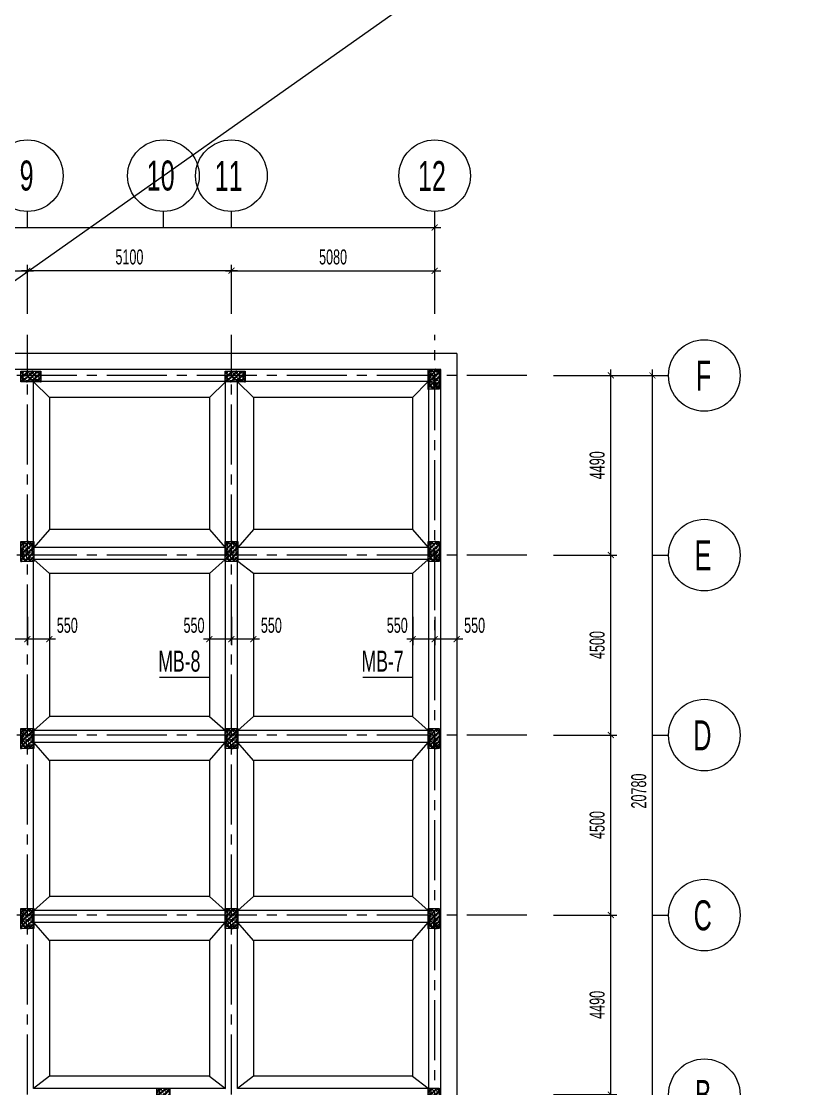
# Model space of a CAD drawing. Header units: millimetres. Extents: x 71 to 1994474, y -338610 to 1053.
# Drawn here: x 1921211 to 1940537, y -232687 to -206005 of the extents above; entities that cross this region are included whole.
import ezdxf

# ---------------------------------------------------------------- set-up
doc = ezdxf.new("R2010")
doc.units = ezdxf.units.MM
doc.header["$LTSCALE"] = 1000
doc.header["$MEASUREMENT"] = 0
doc.header["$PDMODE"] = 3
doc.linetypes.add('CENTER2', pattern=[1.125, 0.75, -0.125, 0.125, -0.125])
doc.linetypes.add('HIDDEN', pattern=[0.375, 0.25, -0.125])
doc.layers.get('0').update_dxf_attribs({"linetype": 'CONTINUOUS'})
doc.layers.get('Defpoints').update_dxf_attribs({"linetype": 'CONTINUOUS'})
for name, color, linetype in [('CDC.01.AXIS', 160, 'CENTER2'), ('CDC.02.DIM', 1, 'CONTINUOUS'), ('CDC.03.BORDER', 3, 'CONTINUOUS'), ('CDC.04.HIDDEN', 8, 'HIDDEN'), ('CDC.06.TEXT', 2, 'CONTINUOUS'), ('CDC.09.COLUMN', 4, 'CONTINUOUS'), ('CDC.10.HATCH', 163, 'CONTINUOUS'), ('KCS_CHI', 1, 'CONTINUOUS')]:
    doc.layers.add(name, color=color, linetype=linetype)
doc.layers.add('KCS_Plotter', color=11, linetype='CONTINUOUS', plot=False)
doc.styles.add('ARIAL', font='arial.ttf', dxfattribs={"width": 0.6})
doc.dimstyles.new('150', dxfattribs={"dimscale": 150, "dimtxt": 2.5, "dimasz": 1, "dimexe": 1, "dimexo": 0, "dimgap": 1, "dimtad": 1, "dimdec": 0, "dimdsep": 46, "dimtxsty": 'ARIAL', "dimblk": 'ARCHTICK', "dimcen": 1, "dimdle": 1, "dimclrd": 1, "dimclre": 1, "dimclrt": 2, "dimadec": 0, "dimazin": 0, "dimtfac": 0.00072, "dimtdec": 0, "dimtix": 1, "dimtmove": 2, "dimatfit": 3, "dimldrblk": 'ARCHTICK', "dimfxl": 1, "dimtolj": 1, "dimarcsym": 0})

# ---------------------------------------------------------------- blocks, each defined once
blk = doc.blocks.new('_ARCHTICK')
at = {"color": 0, "linetype": 'ByBlock', "const_width": 0.15}
blk.add_lwpolyline([(-0.5, -0.5), (0.5, 0.5)], dxfattribs=at)
blk = doc.blocks.new('*D10')
at = {"layer": 'CDC.02.DIM', "color": 1, "lineweight": -2, "transparency": 16777216}
for p, q in [((1884161, -213314), (1884161, -211010)), ((1931541, -213314), (1931541, -211010)), ((1884011, -211160), (1931691, -211160))]:
    blk.add_line(p, q, dxfattribs=at)
at = {"layer": 'Defpoints', "color": 0, "transparency": 16777216}
for p in [(1931541, -211160), (1884161, -213314), (1931541, -213314)]:
    blk.add_point(p, dxfattribs=at)
at = {"layer": 'CDC.02.DIM', "color": 1, "lineweight": -2, "transparency": 16777216, "xscale": 150, "yscale": 150, "zscale": 150, "rotation": 180}
blk.add_blockref('_ARCHTICK', (1884161, -211160), dxfattribs=at)
at = {"layer": 'CDC.02.DIM', "color": 1, "lineweight": -2, "transparency": 16777216, "xscale": 150, "yscale": 150, "zscale": 150}
blk.add_blockref('_ARCHTICK', (1931541, -211160), dxfattribs=at)
at = {"layer": 'CDC.02.DIM', "color": 2, "transparency": 16777216, "insert": (1907851, -210819), "char_height": 375, "attachment_point": 5, "style": 'ARIAL'}
blk.add_mtext('\\A1;47380', dxfattribs=at)
blk = doc.blocks.new('*D14')
at = {"layer": 'CDC.02.DIM', "color": 1, "lineweight": -2, "transparency": 16777216}
for p, q in [((1916261, -213314), (1916261, -212089)), ((1921361, -213314), (1921361, -212089)), ((1916111, -212239), (1921511, -212239))]:
    blk.add_line(p, q, dxfattribs=at)
at = {"layer": 'Defpoints', "color": 0, "transparency": 16777216}
for p in [(1921361, -212239), (1916261, -213314), (1921361, -213314)]:
    blk.add_point(p, dxfattribs=at)
at = {"layer": 'CDC.02.DIM', "color": 1, "lineweight": -2, "transparency": 16777216, "xscale": 150, "yscale": 150, "zscale": 150, "rotation": 180}
blk.add_blockref('_ARCHTICK', (1916261, -212239), dxfattribs=at)
at = {"layer": 'CDC.02.DIM', "color": 1, "lineweight": -2, "transparency": 16777216, "xscale": 150, "yscale": 150, "zscale": 150}
blk.add_blockref('_ARCHTICK', (1921361, -212239), dxfattribs=at)
at = {"layer": 'CDC.02.DIM', "color": 2, "transparency": 16777216, "insert": (1918811, -211897), "char_height": 375, "attachment_point": 5, "style": 'ARIAL'}
blk.add_mtext('\\A1;5100', dxfattribs=at)
blk = doc.blocks.new('*D15')
at = {"layer": 'CDC.02.DIM', "color": 1, "lineweight": -2, "transparency": 16777216}
for p, q in [((1926461, -213314), (1926461, -212089)), ((1931541, -213314), (1931541, -212089)), ((1926311, -212239), (1931691, -212239))]:
    blk.add_line(p, q, dxfattribs=at)
at = {"layer": 'Defpoints', "color": 0, "transparency": 16777216}
for p in [(1931541, -212239), (1926461, -213314), (1931541, -213314)]:
    blk.add_point(p, dxfattribs=at)
at = {"layer": 'CDC.02.DIM', "color": 1, "lineweight": -2, "transparency": 16777216, "xscale": 150, "yscale": 150, "zscale": 150, "rotation": 180}
blk.add_blockref('_ARCHTICK', (1926461, -212239), dxfattribs=at)
at = {"layer": 'CDC.02.DIM', "color": 1, "lineweight": -2, "transparency": 16777216, "xscale": 150, "yscale": 150, "zscale": 150}
blk.add_blockref('_ARCHTICK', (1931541, -212239), dxfattribs=at)
at = {"layer": 'CDC.02.DIM', "color": 2, "transparency": 16777216, "insert": (1929001, -211897), "char_height": 375, "attachment_point": 5, "style": 'ARIAL'}
blk.add_mtext('\\A1;5080', dxfattribs=at)
blk = doc.blocks.new('*D17')
at = {"layer": 'CDC.02.DIM', "color": 1, "lineweight": -2, "transparency": 16777216}
for p, q in [((1921361, -213314), (1921361, -212089)), ((1926461, -213314), (1926461, -212089)), ((1926611, -212239), (1921211, -212239))]:
    blk.add_line(p, q, dxfattribs=at)
at = {"layer": 'Defpoints', "color": 0, "transparency": 16777216}
for p in [(1921361, -212239), (1921361, -213314), (1926461, -213314)]:
    blk.add_point(p, dxfattribs=at)
at = {"layer": 'CDC.02.DIM', "color": 1, "lineweight": -2, "transparency": 16777216, "xscale": 150, "yscale": 150, "zscale": 150, "rotation": 180}
blk.add_blockref('_ARCHTICK', (1921361, -212239), dxfattribs=at)
at = {"layer": 'CDC.02.DIM', "color": 1, "lineweight": -2, "transparency": 16777216, "xscale": 150, "yscale": 150, "zscale": 150}
blk.add_blockref('_ARCHTICK', (1926461, -212239), dxfattribs=at)
at = {"layer": 'CDC.02.DIM', "color": 2, "transparency": 16777216, "insert": (1923911, -211897), "char_height": 375, "attachment_point": 5, "style": 'ARIAL'}
blk.add_mtext('\\A1;5100', dxfattribs=at)
blk = doc.blocks.new('*D18')
at = {"layer": 'CDC.02.DIM', "color": 1, "lineweight": -2, "transparency": 16777216}
for p, q in [((1936983, -235787), (1936983, -214707)), ((1934513, -214857), (1937133, -214857)), ((1934513, -235637), (1937133, -235637))]:
    blk.add_line(p, q, dxfattribs=at)
at = {"layer": 'Defpoints', "color": 0, "transparency": 16777216}
for p in [(1934513, -214857), (1936983, -214857), (1934513, -235637)]:
    blk.add_point(p, dxfattribs=at)
at = {"layer": 'CDC.02.DIM', "color": 1, "lineweight": -2, "transparency": 16777216, "xscale": 150, "yscale": 150, "zscale": 150}
for p, rotation in [((1936983, -214857), 90), ((1936983, -235637), 270)]:
    blk.add_blockref('_ARCHTICK', p, dxfattribs=dict(at, rotation=rotation))
at = {"layer": 'CDC.02.DIM', "color": 2, "transparency": 16777216, "insert": (1936642, -225247), "char_height": 375, "attachment_point": 5, "rotation": 90, "style": 'ARIAL'}
blk.add_mtext('\\A1;20780', dxfattribs=at)
blk = doc.blocks.new('*D20')
at = {"layer": 'CDC.02.DIM', "color": 1, "lineweight": -2, "transparency": 16777216}
for p, q in [((1934513, -228347), (1936094, -228347)), ((1935944, -232987), (1935944, -228197)), ((1934513, -232837), (1936094, -232837))]:
    blk.add_line(p, q, dxfattribs=at)
at = {"layer": 'Defpoints', "color": 0, "transparency": 16777216}
for p in [(1934513, -228347), (1935944, -228347), (1934513, -232837)]:
    blk.add_point(p, dxfattribs=at)
at = {"layer": 'CDC.02.DIM', "color": 1, "lineweight": -2, "transparency": 16777216, "xscale": 150, "yscale": 150, "zscale": 150}
for p, rotation in [((1935944, -228347), 90), ((1935944, -232837), 270)]:
    blk.add_blockref('_ARCHTICK', p, dxfattribs=dict(at, rotation=rotation))
at = {"layer": 'CDC.02.DIM', "color": 2, "transparency": 16777216, "insert": (1935603, -230592), "char_height": 375, "attachment_point": 5, "rotation": 90, "style": 'ARIAL'}
blk.add_mtext('\\A1;4490', dxfattribs=at)
blk = doc.blocks.new('*D21')
at = {"layer": 'CDC.02.DIM', "color": 1, "lineweight": -2, "transparency": 16777216}
for p, q in [((1934513, -223847), (1936094, -223847)), ((1935944, -228497), (1935944, -223697)), ((1934513, -228347), (1936094, -228347))]:
    blk.add_line(p, q, dxfattribs=at)
at = {"layer": 'Defpoints', "color": 0, "transparency": 16777216}
for p in [(1934513, -223847), (1935944, -223847), (1934513, -228347)]:
    blk.add_point(p, dxfattribs=at)
at = {"layer": 'CDC.02.DIM', "color": 1, "lineweight": -2, "transparency": 16777216, "xscale": 150, "yscale": 150, "zscale": 150}
for p, rotation in [((1935944, -223847), 90), ((1935944, -228347), 270)]:
    blk.add_blockref('_ARCHTICK', p, dxfattribs=dict(at, rotation=rotation))
at = {"layer": 'CDC.02.DIM', "color": 2, "transparency": 16777216, "insert": (1935603, -226097), "char_height": 375, "attachment_point": 5, "rotation": 90, "style": 'ARIAL'}
blk.add_mtext('\\A1;4500', dxfattribs=at)
blk = doc.blocks.new('*D22')
at = {"layer": 'CDC.02.DIM', "color": 1, "lineweight": -2, "transparency": 16777216}
for p, q in [((1935944, -223997), (1935944, -219197)), ((1934513, -219347), (1936094, -219347)), ((1934513, -223847), (1936094, -223847))]:
    blk.add_line(p, q, dxfattribs=at)
at = {"layer": 'Defpoints', "color": 0, "transparency": 16777216}
for p in [(1934513, -219347), (1935944, -219347), (1934513, -223847)]:
    blk.add_point(p, dxfattribs=at)
at = {"layer": 'CDC.02.DIM', "color": 1, "lineweight": -2, "transparency": 16777216, "xscale": 150, "yscale": 150, "zscale": 150}
for p, rotation in [((1935944, -219347), 90), ((1935944, -223847), 270)]:
    blk.add_blockref('_ARCHTICK', p, dxfattribs=dict(at, rotation=rotation))
at = {"layer": 'CDC.02.DIM', "color": 2, "transparency": 16777216, "insert": (1935603, -221597), "char_height": 375, "attachment_point": 5, "rotation": 90, "style": 'ARIAL'}
blk.add_mtext('\\A1;4500', dxfattribs=at)
blk = doc.blocks.new('*D23')
at = {"layer": 'CDC.02.DIM', "color": 1, "lineweight": -2, "transparency": 16777216}
for p, q in [((1935944, -219497), (1935944, -214707)), ((1934513, -214857), (1936094, -214857)), ((1934513, -219347), (1936094, -219347))]:
    blk.add_line(p, q, dxfattribs=at)
at = {"layer": 'Defpoints', "color": 0, "transparency": 16777216}
for p in [(1934513, -214857), (1935944, -214857), (1934513, -219347)]:
    blk.add_point(p, dxfattribs=at)
at = {"layer": 'CDC.02.DIM', "color": 1, "lineweight": -2, "transparency": 16777216, "xscale": 150, "yscale": 150, "zscale": 150}
for p, rotation in [((1935944, -214857), 90), ((1935944, -219347), 270)]:
    blk.add_blockref('_ARCHTICK', p, dxfattribs=dict(at, rotation=rotation))
at = {"layer": 'CDC.02.DIM', "color": 2, "transparency": 16777216, "insert": (1935603, -217102), "char_height": 375, "attachment_point": 5, "rotation": 90, "style": 'ARIAL'}
blk.add_mtext('\\A1;4490', dxfattribs=at)
blk = doc.blocks.new('*D60')
at = {"layer": 'CDC.02.DIM', "color": 1, "lineweight": -2, "transparency": 16777216}
for p, q in [((1921361, -220890), (1921361, -221599)), ((1921911, -220890), (1921911, -221599)), ((1922061, -221449), (1921211, -221449))]:
    blk.add_line(p, q, dxfattribs=at)
at = {"layer": 'Defpoints', "color": 0, "transparency": 16777216}
for p in [(1921361, -220890), (1921911, -220890), (1921361, -221449)]:
    blk.add_point(p, dxfattribs=at)
at = {"layer": 'CDC.02.DIM', "color": 1, "lineweight": -2, "transparency": 16777216, "xscale": 150, "yscale": 150, "zscale": 150, "rotation": 180}
blk.add_blockref('_ARCHTICK', (1921361, -221449), dxfattribs=at)
at = {"layer": 'CDC.02.DIM', "color": 1, "lineweight": -2, "transparency": 16777216, "xscale": 150, "yscale": 150, "zscale": 150}
blk.add_blockref('_ARCHTICK', (1921911, -221449), dxfattribs=at)
at = {"layer": 'CDC.02.DIM', "color": 2, "transparency": 16777216, "insert": (1922359, -221107), "char_height": 375, "attachment_point": 5, "style": 'ARIAL'}
blk.add_mtext('\\A1;550', dxfattribs=at)
blk = doc.blocks.new('*D61')
at = {"layer": 'CDC.02.DIM', "color": 1, "lineweight": -2, "transparency": 16777216}
for p, q in [((1920811, -220890), (1920811, -221599)), ((1921361, -220890), (1921361, -221599)), ((1921511, -221449), (1920661, -221449))]:
    blk.add_line(p, q, dxfattribs=at)
at = {"layer": 'Defpoints', "color": 0, "transparency": 16777216}
for p in [(1920811, -220890), (1921361, -220890), (1920811, -221449)]:
    blk.add_point(p, dxfattribs=at)
at = {"layer": 'CDC.02.DIM', "color": 1, "lineweight": -2, "transparency": 16777216, "xscale": 150, "yscale": 150, "zscale": 150, "rotation": 180}
blk.add_blockref('_ARCHTICK', (1920811, -221449), dxfattribs=at)
at = {"layer": 'CDC.02.DIM', "color": 1, "lineweight": -2, "transparency": 16777216, "xscale": 150, "yscale": 150, "zscale": 150}
blk.add_blockref('_ARCHTICK', (1921361, -221449), dxfattribs=at)
at = {"layer": 'CDC.02.DIM', "color": 2, "transparency": 16777216, "insert": (1920426, -221107), "char_height": 375, "attachment_point": 5, "style": 'ARIAL'}
blk.add_mtext('\\A1;550', dxfattribs=at)
blk = doc.blocks.new('*D62')
at = {"layer": 'CDC.02.DIM', "color": 1, "lineweight": -2, "transparency": 16777216}
for p, q in [((1926461, -220890), (1926461, -221599)), ((1927011, -220890), (1927011, -221599)), ((1927161, -221449), (1926311, -221449))]:
    blk.add_line(p, q, dxfattribs=at)
at = {"layer": 'Defpoints', "color": 0, "transparency": 16777216}
for p in [(1926461, -220890), (1927011, -220890), (1926461, -221449)]:
    blk.add_point(p, dxfattribs=at)
at = {"layer": 'CDC.02.DIM', "color": 1, "lineweight": -2, "transparency": 16777216, "xscale": 150, "yscale": 150, "zscale": 150, "rotation": 180}
blk.add_blockref('_ARCHTICK', (1926461, -221449), dxfattribs=at)
at = {"layer": 'CDC.02.DIM', "color": 1, "lineweight": -2, "transparency": 16777216, "xscale": 150, "yscale": 150, "zscale": 150}
blk.add_blockref('_ARCHTICK', (1927011, -221449), dxfattribs=at)
at = {"layer": 'CDC.02.DIM', "color": 2, "transparency": 16777216, "insert": (1927459, -221107), "char_height": 375, "attachment_point": 5, "style": 'ARIAL'}
blk.add_mtext('\\A1;550', dxfattribs=at)
blk = doc.blocks.new('*D63')
at = {"layer": 'CDC.02.DIM', "color": 1, "lineweight": -2, "transparency": 16777216}
for p, q in [((1925911, -220890), (1925911, -221599)), ((1926461, -220890), (1926461, -221599)), ((1926611, -221449), (1925761, -221449))]:
    blk.add_line(p, q, dxfattribs=at)
at = {"layer": 'Defpoints', "color": 0, "transparency": 16777216}
for p in [(1925911, -220890), (1926461, -220890), (1925911, -221449)]:
    blk.add_point(p, dxfattribs=at)
at = {"layer": 'CDC.02.DIM', "color": 1, "lineweight": -2, "transparency": 16777216, "xscale": 150, "yscale": 150, "zscale": 150, "rotation": 180}
blk.add_blockref('_ARCHTICK', (1925911, -221449), dxfattribs=at)
at = {"layer": 'CDC.02.DIM', "color": 1, "lineweight": -2, "transparency": 16777216, "xscale": 150, "yscale": 150, "zscale": 150}
blk.add_blockref('_ARCHTICK', (1926461, -221449), dxfattribs=at)
at = {"layer": 'CDC.02.DIM', "color": 2, "transparency": 16777216, "insert": (1925526, -221107), "char_height": 375, "attachment_point": 5, "style": 'ARIAL'}
blk.add_mtext('\\A1;550', dxfattribs=at)
blk = doc.blocks.new('*D64')
at = {"layer": 'CDC.02.DIM', "color": 1, "lineweight": -2, "transparency": 16777216}
for p, q in [((1931541, -220890), (1931541, -221599)), ((1932091, -220890), (1932091, -221599)), ((1932241, -221449), (1931391, -221449))]:
    blk.add_line(p, q, dxfattribs=at)
at = {"layer": 'Defpoints', "color": 0, "transparency": 16777216}
for p in [(1931541, -220890), (1932091, -220890), (1931541, -221449)]:
    blk.add_point(p, dxfattribs=at)
at = {"layer": 'CDC.02.DIM', "color": 1, "lineweight": -2, "transparency": 16777216, "xscale": 150, "yscale": 150, "zscale": 150, "rotation": 180}
blk.add_blockref('_ARCHTICK', (1931541, -221449), dxfattribs=at)
at = {"layer": 'CDC.02.DIM', "color": 1, "lineweight": -2, "transparency": 16777216, "xscale": 150, "yscale": 150, "zscale": 150}
blk.add_blockref('_ARCHTICK', (1932091, -221449), dxfattribs=at)
at = {"layer": 'CDC.02.DIM', "color": 2, "transparency": 16777216, "insert": (1932539, -221107), "char_height": 375, "attachment_point": 5, "style": 'ARIAL'}
blk.add_mtext('\\A1;550', dxfattribs=at)
blk = doc.blocks.new('*D65')
at = {"layer": 'CDC.02.DIM', "color": 1, "lineweight": -2, "transparency": 16777216}
for p, q in [((1930991, -220890), (1930991, -221599)), ((1931541, -220890), (1931541, -221599)), ((1931691, -221449), (1930841, -221449))]:
    blk.add_line(p, q, dxfattribs=at)
at = {"layer": 'Defpoints', "color": 0, "transparency": 16777216}
for p in [(1930991, -220890), (1931541, -220890), (1930991, -221449)]:
    blk.add_point(p, dxfattribs=at)
at = {"layer": 'CDC.02.DIM', "color": 1, "lineweight": -2, "transparency": 16777216, "xscale": 150, "yscale": 150, "zscale": 150, "rotation": 180}
blk.add_blockref('_ARCHTICK', (1930991, -221449), dxfattribs=at)
at = {"layer": 'CDC.02.DIM', "color": 1, "lineweight": -2, "transparency": 16777216, "xscale": 150, "yscale": 150, "zscale": 150}
blk.add_blockref('_ARCHTICK', (1931541, -221449), dxfattribs=at)
at = {"layer": 'CDC.02.DIM', "color": 2, "transparency": 16777216, "insert": (1930606, -221107), "char_height": 375, "attachment_point": 5, "style": 'ARIAL'}
blk.add_mtext('\\A1;550', dxfattribs=at)

msp = doc.modelspace()

# ---------------------------------------------------------------- hatches: boundary and pattern name
at = {"layer": 'CDC.10.HATCH'}
h = msp.add_hatch(dxfattribs=at)
h.set_pattern_fill('1BETONG2-BOP', color=256, scale=20, angle=90, style=0, pattern_type=2)
h.set_pattern_definition([(140, (30902.73, -370995.18), (12.550427, 143.4520365), [15, -165]), (85, (30902.73, -370995.18), (-150.438427, -27.750267), [12, -132]), (190.4514, (30903.78, -370983.22), (-137.887908, 115.701876), [12.748038, -140.228422]), (136.1842, (30862.73, -370995.18), (33.103803, 213.44821), [22.5, -247.5]), (186.6356, (30865.49, -370977.39), (-194.823574, 186.93254), [19.122058, -210.3426]), (81.1842, (30862.73, -370995.18), (-194.82372, 186.93239), [18, -198]), (111, (30872.73, -370975.18), (80.523778, 119.3814104), [15, -165]), (316, (30872.73, -370975.18), (73.107962, 134.376424), [12, -132]), (161.4514, (30879.44, -370965.23), (-64.506099, 168.044526), [12.748038, -140.228422]), (157.5, (30902.73, -370995.175), (-58.8748924, -31.1832367), [0, -130.4, 0, -134, 0, -132.5]), (94.5, (30902.73, -370995.175), (-76.0206377, 56.6701848), [0, -76.4, 0, -127.4, 0, -50.5]), (57.5, (30902.73, -371039.775), (4.5109743, 106.7644872), [0, -50, 0, -156, 0, -207]), (47.5, (30902.73, -371059.775), (-20.0209965, 116.637234), [0, -65, 0, -103.6, 0, -147]), (45, (30902.73, -370995.175), (-60.1040764, 60.1040764), []), (45, (30878.23, -370995.175), (-60.1040764, 60.1040764), [])])
h.paths.add_polyline_path([(1921700.5, -214747.5), (1921200.5, -214747.5), (1921200.5, -215017.5), (1921700.5, -215017.5)])
h = msp.add_hatch(dxfattribs=at)
h.set_pattern_fill('1BETONG2-BOP', color=256, scale=20, angle=90, style=0, pattern_type=2)
h.set_pattern_definition([(140, (36002.73, -370995.18), (12.550427, 143.4520365), [15, -165]), (85, (36002.73, -370995.18), (-150.438427, -27.750267), [12, -132]), (190.4514, (36003.78, -370983.22), (-137.887908, 115.701876), [12.748038, -140.228422]), (136.1842, (35962.73, -370995.18), (33.103803, 213.44821), [22.5, -247.5]), (186.6356, (35965.49, -370977.39), (-194.823574, 186.93254), [19.122058, -210.3426]), (81.1842, (35962.73, -370995.18), (-194.82372, 186.93239), [18, -198]), (111, (35972.73, -370975.18), (80.523778, 119.3814104), [15, -165]), (316, (35972.73, -370975.18), (73.107962, 134.376424), [12, -132]), (161.4514, (35979.44, -370965.23), (-64.506099, 168.044526), [12.748038, -140.228422]), (157.5, (36002.73, -370995.175), (-58.8748924, -31.1832367), [0, -130.4, 0, -134, 0, -132.5]), (94.5, (36002.73, -370995.175), (-76.0206377, 56.6701848), [0, -76.4, 0, -127.4, 0, -50.5]), (57.5, (36002.73, -371039.775), (4.5109743, 106.7644872), [0, -50, 0, -156, 0, -207]), (47.5, (36002.73, -371059.775), (-20.0209965, 116.637234), [0, -65, 0, -103.6, 0, -147]), (45, (36002.73, -370995.175), (-60.1040764, 60.1040764), []), (45, (35978.23, -370995.175), (-60.1040764, 60.1040764), [])])
h.paths.add_polyline_path([(1926800.5, -214747.5), (1926300.5, -214747.5), (1926300.5, -215017.5), (1926800.5, -215017.5)])
h = msp.add_hatch(dxfattribs=at)
h.set_pattern_fill('1BETONG2-BOP', color=256, scale=20, angle=90, style=0, pattern_type=2)
h.set_pattern_definition([(140, (46002.73, -370995.18), (12.550427, 143.4520365), [15, -165]), (85, (46002.73, -370995.18), (-150.438427, -27.750267), [12, -132]), (190.4514, (46003.78, -370983.22), (-137.887908, 115.701876), [12.748038, -140.228422]), (136.1842, (45962.73, -370995.18), (33.103803, 213.44821), [22.5, -247.5]), (186.6356, (45965.49, -370977.39), (-194.823574, 186.93254), [19.122058, -210.3426]), (81.1842, (45962.73, -370995.18), (-194.82372, 186.93239), [18, -198]), (111, (45972.73, -370975.18), (80.523778, 119.3814104), [15, -165]), (316, (45972.73, -370975.18), (73.107962, 134.376424), [12, -132]), (161.4514, (45979.44, -370965.23), (-64.506099, 168.044526), [12.748038, -140.228422]), (157.5, (46002.73, -370995.175), (-58.8748924, -31.1832367), [0, -130.4, 0, -134, 0, -132.5]), (94.5, (46002.73, -370995.175), (-76.0206377, 56.6701848), [0, -76.4, 0, -127.4, 0, -50.5]), (57.5, (46002.73, -371039.775), (4.5109743, 106.7644872), [0, -50, 0, -156, 0, -207]), (47.5, (46002.73, -371059.775), (-20.0209965, 116.637234), [0, -65, 0, -103.6, 0, -147]), (45, (46002.73, -370995.175), (-60.1040764, 60.1040764), []), (45, (45978.23, -370995.175), (-60.1040764, 60.1040764), [])])
h.paths.add_polyline_path([(1931650.5, -215197.5), (1931650.5, -214697.5), (1931380.5, -214697.5), (1931380.5, -215197.5)])
h = msp.add_hatch(dxfattribs=at)
h.set_pattern_fill('1BETONG2-BOP', color=256, scale=20, angle=90, style=0, pattern_type=2)
h.set_pattern_definition([(140, (35822.73, -375305.18), (12.550427, 143.4520365), [15, -165]), (85, (35822.73, -375305.18), (-150.438427, -27.750267), [12, -132]), (190.4514, (35823.78, -375293.22), (-137.887908, 115.701876), [12.748038, -140.228422]), (136.1842, (35782.73, -375305.18), (33.103803, 213.44821), [22.5, -247.5]), (186.6356, (35785.49, -375287.39), (-194.823574, 186.93254), [19.122058, -210.3426]), (81.1842, (35782.73, -375305.18), (-194.82372, 186.93239), [18, -198]), (111, (35792.73, -375285.18), (80.523778, 119.3814104), [15, -165]), (316, (35792.73, -375285.18), (73.107962, 134.376424), [12, -132]), (161.4514, (35799.44, -375275.23), (-64.506099, 168.044526), [12.748038, -140.228422]), (157.5, (35822.73, -375305.175), (-58.8748924, -31.1832367), [0, -130.4, 0, -134, 0, -132.5]), (94.5, (35822.73, -375305.175), (-76.0206377, 56.6701848), [0, -76.4, 0, -127.4, 0, -50.5]), (57.5, (35822.73, -375349.775), (4.5109743, 106.7644872), [0, -50, 0, -156, 0, -207]), (47.5, (35822.73, -375369.775), (-20.0209965, 116.637234), [0, -65, 0, -103.6, 0, -147]), (45, (35822.73, -375305.175), (-60.1040764, 60.1040764), []), (45, (35798.23, -375305.175), (-60.1040764, 60.1040764), [])])
h.paths.add_polyline_path([(1921520.5, -219007.5), (1921200.5, -219007.5), (1921200.5, -219507.5), (1921520.5, -219507.5)])
h = msp.add_hatch(dxfattribs=at)
h.set_pattern_fill('1BETONG2-BOP', color=256, scale=20, angle=90, style=0, pattern_type=2)
h.set_pattern_definition([(140, (40922.73, -375305.18), (12.550427, 143.4520365), [15, -165]), (85, (40922.73, -375305.18), (-150.438427, -27.750267), [12, -132]), (190.4514, (40923.78, -375293.22), (-137.887908, 115.701876), [12.748038, -140.228422]), (136.1842, (40882.73, -375305.18), (33.103803, 213.44821), [22.5, -247.5]), (186.6356, (40885.49, -375287.39), (-194.823574, 186.93254), [19.122058, -210.3426]), (81.1842, (40882.73, -375305.18), (-194.82372, 186.93239), [18, -198]), (111, (40892.73, -375285.18), (80.523778, 119.3814104), [15, -165]), (316, (40892.73, -375285.18), (73.107962, 134.376424), [12, -132]), (161.4514, (40899.44, -375275.23), (-64.506099, 168.044526), [12.748038, -140.228422]), (157.5, (40922.73, -375305.175), (-58.8748924, -31.1832367), [0, -130.4, 0, -134, 0, -132.5]), (94.5, (40922.73, -375305.175), (-76.0206377, 56.6701848), [0, -76.4, 0, -127.4, 0, -50.5]), (57.5, (40922.73, -375349.775), (4.5109743, 106.7644872), [0, -50, 0, -156, 0, -207]), (47.5, (40922.73, -375369.775), (-20.0209965, 116.637234), [0, -65, 0, -103.6, 0, -147]), (45, (40922.73, -375305.175), (-60.1040764, 60.1040764), []), (45, (40898.23, -375305.175), (-60.1040764, 60.1040764), [])])
h.paths.add_polyline_path([(1926620.5, -219007.5), (1926300.5, -219007.5), (1926300.5, -219507.5), (1926620.5, -219507.5)])
h = msp.add_hatch(dxfattribs=at)
h.set_pattern_fill('1BETONG2-BOP', color=256, scale=20, angle=90, style=0, pattern_type=2)
h.set_pattern_definition([(140, (46002.73, -375305.18), (12.550427, 143.4520365), [15, -165]), (85, (46002.73, -375305.18), (-150.438427, -27.750267), [12, -132]), (190.4514, (46003.78, -375293.22), (-137.887908, 115.701876), [12.748038, -140.228422]), (136.1842, (45962.73, -375305.18), (33.103803, 213.44821), [22.5, -247.5]), (186.6356, (45965.49, -375287.39), (-194.823574, 186.93254), [19.122058, -210.3426]), (81.1842, (45962.73, -375305.18), (-194.82372, 186.93239), [18, -198]), (111, (45972.73, -375285.18), (80.523778, 119.3814104), [15, -165]), (316, (45972.73, -375285.18), (73.107962, 134.376424), [12, -132]), (161.4514, (45979.44, -375275.23), (-64.506099, 168.044526), [12.748038, -140.228422]), (157.5, (46002.73, -375305.175), (-58.8748924, -31.1832367), [0, -130.4, 0, -134, 0, -132.5]), (94.5, (46002.73, -375305.175), (-76.0206377, 56.6701848), [0, -76.4, 0, -127.4, 0, -50.5]), (57.5, (46002.73, -375349.775), (4.5109743, 106.7644872), [0, -50, 0, -156, 0, -207]), (47.5, (46002.73, -375369.775), (-20.0209965, 116.637234), [0, -65, 0, -103.6, 0, -147]), (45, (46002.73, -375305.175), (-60.1040764, 60.1040764), []), (45, (45978.23, -375305.175), (-60.1040764, 60.1040764), [])])
h.paths.add_polyline_path([(1931650.5, -219507.5), (1931650.5, -219007.5), (1931380.5, -219007.5), (1931380.5, -219507.5)])
h = msp.add_hatch(dxfattribs=at)
h.set_pattern_fill('1BETONG2-BOP', color=256, scale=20, angle=90, style=0, pattern_type=2)
h.set_pattern_definition([(140, (35822.73, -379985.18), (12.550427, 143.4520365), [15, -165]), (85, (35822.73, -379985.18), (-150.438427, -27.750267), [12, -132]), (190.4514, (35823.78, -379973.22), (-137.887908, 115.701876), [12.748038, -140.228422]), (136.1842, (35782.73, -379985.18), (33.103803, 213.44821), [22.5, -247.5]), (186.6356, (35785.49, -379967.39), (-194.823574, 186.93254), [19.122058, -210.3426]), (81.1842, (35782.73, -379985.18), (-194.82372, 186.93239), [18, -198]), (111, (35792.73, -379965.18), (80.523778, 119.3814104), [15, -165]), (316, (35792.73, -379965.18), (73.107962, 134.376424), [12, -132]), (161.4514, (35799.44, -379955.23), (-64.506099, 168.044526), [12.748038, -140.228422]), (157.5, (35822.73, -379985.175), (-58.8748924, -31.1832367), [0, -130.4, 0, -134, 0, -132.5]), (94.5, (35822.73, -379985.175), (-76.0206377, 56.6701848), [0, -76.4, 0, -127.4, 0, -50.5]), (57.5, (35822.73, -380029.775), (4.5109743, 106.7644872), [0, -50, 0, -156, 0, -207]), (47.5, (35822.73, -380049.775), (-20.0209965, 116.637234), [0, -65, 0, -103.6, 0, -147]), (45, (35822.73, -379985.175), (-60.1040764, 60.1040764), []), (45, (35798.23, -379985.175), (-60.1040764, 60.1040764), [])])
h.paths.add_polyline_path([(1921520.5, -223687.5), (1921200.5, -223687.5), (1921200.5, -224187.5), (1921520.5, -224187.5)])
h = msp.add_hatch(dxfattribs=at)
h.set_pattern_fill('1BETONG2-BOP', color=256, scale=20, angle=90, style=0, pattern_type=2)
h.set_pattern_definition([(140, (40922.73, -379985.18), (12.550427, 143.4520365), [15, -165]), (85, (40922.73, -379985.18), (-150.438427, -27.750267), [12, -132]), (190.4514, (40923.78, -379973.22), (-137.887908, 115.701876), [12.748038, -140.228422]), (136.1842, (40882.73, -379985.18), (33.103803, 213.44821), [22.5, -247.5]), (186.6356, (40885.49, -379967.39), (-194.823574, 186.93254), [19.122058, -210.3426]), (81.1842, (40882.73, -379985.18), (-194.82372, 186.93239), [18, -198]), (111, (40892.73, -379965.18), (80.523778, 119.3814104), [15, -165]), (316, (40892.73, -379965.18), (73.107962, 134.376424), [12, -132]), (161.4514, (40899.44, -379955.23), (-64.506099, 168.044526), [12.748038, -140.228422]), (157.5, (40922.73, -379985.175), (-58.8748924, -31.1832367), [0, -130.4, 0, -134, 0, -132.5]), (94.5, (40922.73, -379985.175), (-76.0206377, 56.6701848), [0, -76.4, 0, -127.4, 0, -50.5]), (57.5, (40922.73, -380029.775), (4.5109743, 106.7644872), [0, -50, 0, -156, 0, -207]), (47.5, (40922.73, -380049.775), (-20.0209965, 116.637234), [0, -65, 0, -103.6, 0, -147]), (45, (40922.73, -379985.175), (-60.1040764, 60.1040764), []), (45, (40898.23, -379985.175), (-60.1040764, 60.1040764), [])])
h.paths.add_polyline_path([(1926620.5, -223687.5), (1926300.5, -223687.5), (1926300.5, -224187.5), (1926620.5, -224187.5)])
h = msp.add_hatch(dxfattribs=at)
h.set_pattern_fill('1BETONG2-BOP', color=256, scale=20, angle=90, style=0, pattern_type=2)
h.set_pattern_definition([(140, (46002.73, -379985.18), (12.550427, 143.4520365), [15, -165]), (85, (46002.73, -379985.18), (-150.438427, -27.750267), [12, -132]), (190.4514, (46003.78, -379973.22), (-137.887908, 115.701876), [12.748038, -140.228422]), (136.1842, (45962.73, -379985.18), (33.103803, 213.44821), [22.5, -247.5]), (186.6356, (45965.49, -379967.39), (-194.823574, 186.93254), [19.122058, -210.3426]), (81.1842, (45962.73, -379985.18), (-194.82372, 186.93239), [18, -198]), (111, (45972.73, -379965.18), (80.523778, 119.3814104), [15, -165]), (316, (45972.73, -379965.18), (73.107962, 134.376424), [12, -132]), (161.4514, (45979.44, -379955.23), (-64.506099, 168.044526), [12.748038, -140.228422]), (157.5, (46002.73, -379985.175), (-58.8748924, -31.1832367), [0, -130.4, 0, -134, 0, -132.5]), (94.5, (46002.73, -379985.175), (-76.0206377, 56.6701848), [0, -76.4, 0, -127.4, 0, -50.5]), (57.5, (46002.73, -380029.775), (4.5109743, 106.7644872), [0, -50, 0, -156, 0, -207]), (47.5, (46002.73, -380049.775), (-20.0209965, 116.637234), [0, -65, 0, -103.6, 0, -147]), (45, (46002.73, -379985.175), (-60.1040764, 60.1040764), []), (45, (45978.23, -379985.175), (-60.1040764, 60.1040764), [])])
h.paths.add_polyline_path([(1931650.5, -224187.5), (1931650.5, -223687.5), (1931380.5, -223687.5), (1931380.5, -224187.5)])
h = msp.add_hatch(dxfattribs=at)
h.set_pattern_fill('1BETONG2-BOP', color=256, scale=20, angle=90, style=0, pattern_type=2)
h.set_pattern_definition([(140, (35822.73, -384485.18), (12.550427, 143.4520365), [15, -165]), (85, (35822.73, -384485.18), (-150.438427, -27.750267), [12, -132]), (190.4514, (35823.78, -384473.22), (-137.887908, 115.701876), [12.748038, -140.228422]), (136.1842, (35782.73, -384485.18), (33.103803, 213.44821), [22.5, -247.5]), (186.6356, (35785.49, -384467.39), (-194.823574, 186.93254), [19.122058, -210.3426]), (81.1842, (35782.73, -384485.18), (-194.82372, 186.93239), [18, -198]), (111, (35792.73, -384465.18), (80.523778, 119.3814104), [15, -165]), (316, (35792.73, -384465.18), (73.107962, 134.376424), [12, -132]), (161.4514, (35799.44, -384455.23), (-64.506099, 168.044526), [12.748038, -140.228422]), (157.5, (35822.73, -384485.175), (-58.8748924, -31.1832367), [0, -130.4, 0, -134, 0, -132.5]), (94.5, (35822.73, -384485.175), (-76.0206377, 56.6701848), [0, -76.4, 0, -127.4, 0, -50.5]), (57.5, (35822.73, -384529.775), (4.5109743, 106.7644872), [0, -50, 0, -156, 0, -207]), (47.5, (35822.73, -384549.775), (-20.0209965, 116.637234), [0, -65, 0, -103.6, 0, -147]), (45, (35822.73, -384485.175), (-60.1040764, 60.1040764), []), (45, (35798.23, -384485.175), (-60.1040764, 60.1040764), [])])
h.paths.add_polyline_path([(1921520.5, -228187.5), (1921200.5, -228187.5), (1921200.5, -228687.5), (1921520.5, -228687.5)])
h = msp.add_hatch(dxfattribs=at)
h.set_pattern_fill('1BETONG2-BOP', color=256, scale=20, angle=90, style=0, pattern_type=2)
h.set_pattern_definition([(140, (40922.73, -384485.18), (12.550427, 143.4520365), [15, -165]), (85, (40922.73, -384485.18), (-150.438427, -27.750267), [12, -132]), (190.4514, (40923.78, -384473.22), (-137.887908, 115.701876), [12.748038, -140.228422]), (136.1842, (40882.73, -384485.18), (33.103803, 213.44821), [22.5, -247.5]), (186.6356, (40885.49, -384467.39), (-194.823574, 186.93254), [19.122058, -210.3426]), (81.1842, (40882.73, -384485.18), (-194.82372, 186.93239), [18, -198]), (111, (40892.73, -384465.18), (80.523778, 119.3814104), [15, -165]), (316, (40892.73, -384465.18), (73.107962, 134.376424), [12, -132]), (161.4514, (40899.44, -384455.23), (-64.506099, 168.044526), [12.748038, -140.228422]), (157.5, (40922.73, -384485.175), (-58.8748924, -31.1832367), [0, -130.4, 0, -134, 0, -132.5]), (94.5, (40922.73, -384485.175), (-76.0206377, 56.6701848), [0, -76.4, 0, -127.4, 0, -50.5]), (57.5, (40922.73, -384529.775), (4.5109743, 106.7644872), [0, -50, 0, -156, 0, -207]), (47.5, (40922.73, -384549.775), (-20.0209965, 116.637234), [0, -65, 0, -103.6, 0, -147]), (45, (40922.73, -384485.175), (-60.1040764, 60.1040764), []), (45, (40898.23, -384485.175), (-60.1040764, 60.1040764), [])])
h.paths.add_polyline_path([(1926620.5, -228187.5), (1926300.5, -228187.5), (1926300.5, -228687.5), (1926620.5, -228687.5)])
h = msp.add_hatch(dxfattribs=at)
h.set_pattern_fill('1BETONG2-BOP', color=256, scale=20, angle=90, style=0, pattern_type=2)
h.set_pattern_definition([(140, (46002.73, -384485.18), (12.550427, 143.4520365), [15, -165]), (85, (46002.73, -384485.18), (-150.438427, -27.750267), [12, -132]), (190.4514, (46003.78, -384473.22), (-137.887908, 115.701876), [12.748038, -140.228422]), (136.1842, (45962.73, -384485.18), (33.103803, 213.44821), [22.5, -247.5]), (186.6356, (45965.49, -384467.39), (-194.823574, 186.93254), [19.122058, -210.3426]), (81.1842, (45962.73, -384485.18), (-194.82372, 186.93239), [18, -198]), (111, (45972.73, -384465.18), (80.523778, 119.3814104), [15, -165]), (316, (45972.73, -384465.18), (73.107962, 134.376424), [12, -132]), (161.4514, (45979.44, -384455.23), (-64.506099, 168.044526), [12.748038, -140.228422]), (157.5, (46002.73, -384485.175), (-58.8748924, -31.1832367), [0, -130.4, 0, -134, 0, -132.5]), (94.5, (46002.73, -384485.175), (-76.0206377, 56.6701848), [0, -76.4, 0, -127.4, 0, -50.5]), (57.5, (46002.73, -384529.775), (4.5109743, 106.7644872), [0, -50, 0, -156, 0, -207]), (47.5, (46002.73, -384549.775), (-20.0209965, 116.637234), [0, -65, 0, -103.6, 0, -147]), (45, (46002.73, -384485.175), (-60.1040764, 60.1040764), []), (45, (45978.23, -384485.175), (-60.1040764, 60.1040764), [])])
h.paths.add_polyline_path([(1931650.5, -228687.5), (1931650.5, -228187.5), (1931380.5, -228187.5), (1931380.5, -228687.5)])
h = msp.add_hatch(dxfattribs=at)
h.set_pattern_fill('1BETONG2-BOP', color=256, scale=20, angle=90, style=0, pattern_type=2)
h.set_pattern_definition([(140, (39222.73, -388975.18), (12.550427, 143.4520365), [15, -165]), (85, (39222.73, -388975.18), (-150.438427, -27.750267), [12, -132]), (190.4514, (39223.78, -388963.22), (-137.887908, 115.701876), [12.748038, -140.228422]), (136.1842, (39182.73, -388975.18), (33.103803, 213.44821), [22.5, -247.5]), (186.6356, (39185.49, -388957.39), (-194.823574, 186.93254), [19.122058, -210.3426]), (81.1842, (39182.73, -388975.18), (-194.82372, 186.93239), [18, -198]), (111, (39192.73, -388955.18), (80.523778, 119.3814104), [15, -165]), (316, (39192.73, -388955.18), (73.107962, 134.376424), [12, -132]), (161.4514, (39199.44, -388945.23), (-64.506099, 168.044526), [12.748038, -140.228422]), (157.5, (39222.73, -388975.175), (-58.8748924, -31.1832367), [0, -130.4, 0, -134, 0, -132.5]), (94.5, (39222.73, -388975.175), (-76.0206377, 56.6701848), [0, -76.4, 0, -127.4, 0, -50.5]), (57.5, (39222.73, -389019.775), (4.5109743, 106.7644872), [0, -50, 0, -156, 0, -207]), (47.5, (39222.73, -389039.775), (-20.0209965, 116.637234), [0, -65, 0, -103.6, 0, -147]), (45, (39222.73, -388975.175), (-60.1040764, 60.1040764), []), (45, (39198.23, -388975.175), (-60.1040764, 60.1040764), [])])
h.paths.add_polyline_path([(1924920.5, -232677.5), (1924600.5, -232677.5), (1924600.5, -233177.5), (1924920.5, -233177.5)])
h = msp.add_hatch(dxfattribs=at)
h.set_pattern_fill('1BETONG2-BOP', color=256, scale=20, angle=90, style=0, pattern_type=2)
h.set_pattern_definition([(140, (46002.73, -388975.18), (12.550427, 143.4520365), [15, -165]), (85, (46002.73, -388975.18), (-150.438427, -27.750267), [12, -132]), (190.4514, (46003.78, -388963.22), (-137.887908, 115.701876), [12.748038, -140.228422]), (136.1842, (45962.73, -388975.18), (33.103803, 213.44821), [22.5, -247.5]), (186.6356, (45965.49, -388957.39), (-194.823574, 186.93254), [19.122058, -210.3426]), (81.1842, (45962.73, -388975.18), (-194.82372, 186.93239), [18, -198]), (111, (45972.73, -388955.18), (80.523778, 119.3814104), [15, -165]), (316, (45972.73, -388955.18), (73.107962, 134.376424), [12, -132]), (161.4514, (45979.44, -388945.23), (-64.506099, 168.044526), [12.748038, -140.228422]), (157.5, (46002.73, -388975.175), (-58.8748924, -31.1832367), [0, -130.4, 0, -134, 0, -132.5]), (94.5, (46002.73, -388975.175), (-76.0206377, 56.6701848), [0, -76.4, 0, -127.4, 0, -50.5]), (57.5, (46002.73, -389019.775), (4.5109743, 106.7644872), [0, -50, 0, -156, 0, -207]), (47.5, (46002.73, -389039.775), (-20.0209965, 116.637234), [0, -65, 0, -103.6, 0, -147]), (45, (46002.73, -388975.175), (-60.1040764, 60.1040764), []), (45, (45978.23, -388975.175), (-60.1040764, 60.1040764), [])])
h.paths.add_polyline_path([(1931650.5, -233177.5), (1931650.5, -232677.5), (1931380.5, -232677.5), (1931380.5, -233177.5)])

# ---------------------------------------------------------------- linework, layer by layer
at = {"layer": 'CDC.01.AXIS', "ltscale": 2}
for p, q in [((1921360.5, -232837.5), (1921360.5, -213839.1)), ((1926460.5, -232837.5), (1926460.5, -213839.1)), ((1931540.5, -236477.9), (1931540.5, -213839.1)), ((1933847, -214857.5), (1881690.1, -214857.5)), ((1933847, -219347.5), (1881690.1, -219347.5)), ((1933847, -223847.5), (1881690.1, -223847.5)), ((1933847, -228347.5), (1881690.1, -228347.5))]:
    msp.add_line(p, q, dxfattribs=at)
at = {"layer": 'CDC.02.DIM'}
for p, q in [((1925910.5, -222409.9), (1924665.6, -222409.9)), ((1930990.5, -222409.9), (1929745.6, -222409.9))]:
    msp.add_line(p, q, dxfattribs=at)
at = {"layer": 'CDC.03.BORDER'}
for p, q in [((1932090.5, -214307.5), (1910610.5, -214307.5)), ((1932090.5, -214307.5), (1932090.5, -233477.5)), ((1931690.5, -214707.5), (1911010.5, -214707.5)), ((1931690.5, -235747.5), (1931690.5, -214707.5)), ((1921510.5, -219157.5), (1921510.5, -215007.5)), ((1926310.5, -215007.5), (1921510.5, -215007.5)), ((1921910.5, -215407.5), (1921510.5, -215017.5)), ((1925910.5, -215407.5), (1926310.5, -215017.5)), ((1926310.5, -219157.5), (1926310.5, -215007.5)), ((1931390.5, -215007.5), (1926610.5, -215007.5)), ((1926610.5, -219157.5), (1926610.5, -215007.5)), ((1927010.5, -215407.5), (1926610.5, -215017.5)), ((1930990.5, -215407.5), (1931380.5, -215007.5)), ((1931390.5, -219157.5), (1931390.5, -215007.5)), ((1921910.5, -215407.5), (1921910.5, -218707.5)), ((1925910.5, -215407.5), (1921910.5, -215407.5)), ((1925910.5, -215407.5), (1925910.5, -218707.5)), ((1927010.5, -215407.5), (1927010.5, -218707.5)), ((1930990.5, -215407.5), (1927010.5, -215407.5)), ((1930990.5, -215407.5), (1930990.5, -218707.5)), ((1921910.5, -218707.5), (1921520.5, -219157.5)), ((1925910.5, -218707.5), (1921910.5, -218707.5)), ((1925910.5, -218707.5), (1926300.5, -219157.5)), ((1927010.5, -218707.5), (1926620.5, -219157.5)), ((1930990.5, -218707.5), (1927010.5, -218707.5)), ((1930990.5, -218707.5), (1931380.5, -219157.5)), ((1926310.5, -219157.5), (1921510.5, -219157.5)), ((1931390.5, -219157.5), (1926610.5, -219157.5)), ((1921510.5, -223737.5), (1921510.5, -219457.5)), ((1926310.5, -219457.5), (1921510.5, -219457.5)), ((1921910.5, -219807.5), (1921520.5, -219457.5)), ((1925910.5, -219807.5), (1926300.5, -219457.5)), ((1926310.5, -223737.5), (1926310.5, -219457.5)), ((1931390.5, -219457.5), (1926610.5, -219457.5)), ((1926610.5, -223737.5), (1926610.5, -219457.5)), ((1927010.5, -219807.5), (1926620.5, -219507.5)), ((1930990.5, -219807.5), (1931380.5, -219457.5)), ((1931390.5, -223737.5), (1931390.5, -219457.5)), ((1921910.5, -219807.5), (1921910.5, -223387.5)), ((1925910.5, -219807.5), (1921910.5, -219807.5)), ((1925910.5, -219807.5), (1925910.5, -223387.5)), ((1930990.5, -219807.5), (1927010.5, -219807.5)), ((1927010.5, -219807.5), (1927010.5, -223387.5)), ((1930990.5, -219807.5), (1930990.5, -223387.5)), ((1921910.5, -223387.5), (1921520.5, -223737.5)), ((1925910.5, -223387.5), (1921910.5, -223387.5)), ((1925910.5, -223387.5), (1926310.5, -223737.5)), ((1927010.5, -223387.5), (1926620.5, -223737.5)), ((1930990.5, -223387.5), (1927010.5, -223387.5)), ((1930990.5, -223387.5), (1931380.5, -223737.5)), ((1926310.5, -223737.5), (1921510.5, -223737.5)), ((1931390.5, -223737.5), (1926610.5, -223737.5)), ((1921510.5, -228237.5), (1921510.5, -224037.5)), ((1926310.5, -224037.5), (1921510.5, -224037.5)), ((1921910.5, -224487.5), (1921520.5, -224037.5)), ((1925910.5, -224487.5), (1926300.5, -224037.5)), ((1926310.5, -228237.5), (1926310.5, -224037.5)), ((1931390.5, -224037.5), (1926610.5, -224037.5)), ((1926610.5, -228237.5), (1926610.5, -224037.5)), ((1927010.5, -224487.5), (1926620.5, -224037.5)), ((1930990.5, -224487.5), (1931380.5, -224037.5)), ((1931390.5, -228237.5), (1931390.5, -224037.5)), ((1921910.5, -224487.5), (1921910.5, -227887.5)), ((1925910.5, -224487.5), (1921910.5, -224487.5)), ((1925910.5, -224487.5), (1925910.5, -227887.5)), ((1930990.5, -224487.5), (1927010.5, -224487.5)), ((1927010.5, -224487.5), (1927010.5, -227887.5)), ((1930990.5, -224487.5), (1930990.5, -227887.5)), ((1921910.5, -227887.5), (1921520.5, -228237.5)), ((1925910.5, -227887.5), (1921910.5, -227887.5)), ((1925910.5, -227887.5), (1926300.5, -228237.5)), ((1927010.5, -227887.5), (1926620.5, -228237.5)), ((1930990.5, -227887.5), (1927010.5, -227887.5)), ((1930990.5, -227887.5), (1931380.5, -228237.5)), ((1926310.5, -228237.5), (1921510.5, -228237.5)), ((1931390.5, -228237.5), (1926610.5, -228237.5)), ((1921510.5, -232687.5), (1921510.5, -228537.5)), ((1926310.5, -228537.5), (1921510.5, -228537.5)), ((1921910.5, -228987.5), (1921520.5, -228537.5)), ((1925910.5, -228987.5), (1926300.5, -228537.5)), ((1926310.5, -232687.5), (1926310.5, -228537.5)), ((1931390.5, -228537.5), (1926610.5, -228537.5)), ((1926610.5, -232687.5), (1926610.5, -228537.5)), ((1927010.5, -228987.5), (1926620.5, -228537.5)), ((1930990.5, -228987.5), (1931380.5, -228537.5)), ((1931390.5, -232687.5), (1931390.5, -228537.5)), ((1921910.5, -228987.5), (1921910.5, -232377.5)), ((1925910.5, -228987.5), (1921910.5, -228987.5)), ((1925910.5, -228987.5), (1925910.5, -232377.5)), ((1930990.5, -228987.5), (1927010.5, -228987.5)), ((1927010.5, -228987.5), (1927010.5, -232377.5)), ((1930990.5, -228987.5), (1930990.5, -232377.5)), ((1921910.5, -232377.5), (1921510.5, -232687.5)), ((1925910.5, -232377.5), (1921910.5, -232377.5)), ((1925910.5, -232377.5), (1926310.5, -232687.5)), ((1927010.5, -232377.5), (1926610.5, -232687.5)), ((1930990.5, -232377.5), (1927010.5, -232377.5)), ((1930990.5, -232377.5), (1931380.5, -232677.5)), ((1926310.5, -232687.5), (1921510.5, -232687.5)), ((1931390.5, -232687.5), (1926610.5, -232687.5))]:
    msp.add_line(p, q, dxfattribs=at)
at = {"layer": 'CDC.04.HIDDEN'}
for points in [[(1921250.5, -214967.5), (1921250.5, -214747.5), (1921650.5, -214747.5), (1921650.5, -214967.5)], [(1926350.5, -214967.5), (1926350.5, -214747.5), (1926750.5, -214747.5), (1926750.5, -214967.5)], [(1931650.5, -215147.5), (1931430.5, -215147.5), (1931430.5, -214747.5), (1931650.5, -214747.5)], [(1921470.5, -219457.5), (1921250.5, -219457.5), (1921250.5, -219057.5), (1921470.5, -219057.5)], [(1926570.5, -219457.5), (1926350.5, -219457.5), (1926350.5, -219057.5), (1926570.5, -219057.5)], [(1931650.5, -219457.5), (1931430.5, -219457.5), (1931430.5, -219057.5), (1931650.5, -219057.5)], [(1921470.5, -224137.5), (1921250.5, -224137.5), (1921250.5, -223737.5), (1921470.5, -223737.5)], [(1926570.5, -224137.5), (1926350.5, -224137.5), (1926350.5, -223737.5), (1926570.5, -223737.5)], [(1931650.5, -224137.5), (1931430.5, -224137.5), (1931430.5, -223737.5), (1931650.5, -223737.5)], [(1921470.5, -228637.5), (1921250.5, -228637.5), (1921250.5, -228237.5), (1921470.5, -228237.5)], [(1926570.5, -228637.5), (1926350.5, -228637.5), (1926350.5, -228237.5), (1926570.5, -228237.5)], [(1931650.5, -228637.5), (1931430.5, -228637.5), (1931430.5, -228237.5), (1931650.5, -228237.5)]]:
    msp.add_lwpolyline(points, close=True, dxfattribs=at)
at = {"layer": 'CDC.09.COLUMN'}
for points in [[(1921200.5, -215017.5), (1921200.5, -214747.5), (1921700.5, -214747.5), (1921700.5, -215017.5)], [(1926300.5, -215017.5), (1926300.5, -214747.5), (1926800.5, -214747.5), (1926800.5, -215017.5)], [(1931650.5, -215197.5), (1931380.5, -215197.5), (1931380.5, -214697.5), (1931650.5, -214697.5)], [(1921520.5, -219507.5), (1921200.5, -219507.5), (1921200.5, -219007.5), (1921520.5, -219007.5)], [(1926620.5, -219507.5), (1926300.5, -219507.5), (1926300.5, -219007.5), (1926620.5, -219007.5)], [(1931650.5, -219507.5), (1931380.5, -219507.5), (1931380.5, -219007.5), (1931650.5, -219007.5)], [(1921520.5, -224187.5), (1921200.5, -224187.5), (1921200.5, -223687.5), (1921520.5, -223687.5)], [(1926620.5, -224187.5), (1926300.5, -224187.5), (1926300.5, -223687.5), (1926620.5, -223687.5)], [(1931650.5, -224187.5), (1931380.5, -224187.5), (1931380.5, -223687.5), (1931650.5, -223687.5)], [(1921520.5, -228687.5), (1921200.5, -228687.5), (1921200.5, -228187.5), (1921520.5, -228187.5)], [(1926620.5, -228687.5), (1926300.5, -228687.5), (1926300.5, -228187.5), (1926620.5, -228187.5)], [(1931650.5, -228687.5), (1931380.5, -228687.5), (1931380.5, -228187.5), (1931650.5, -228187.5)], [(1924920.5, -233177.5), (1924600.5, -233177.5), (1924600.5, -232677.5), (1924920.5, -232677.5)], [(1931650.5, -233177.5), (1931380.5, -233177.5), (1931380.5, -232677.5), (1931650.5, -232677.5)]]:
    msp.add_lwpolyline(points, close=True, dxfattribs=at)
at = {"layer": 'KCS_CHI'}
for p, q in [((1921360.5, -211160.2), (1921360.5, -210758.2)), ((1924760.5, -211160.2), (1924760.5, -210758.2)), ((1926460.5, -211160.2), (1926460.5, -210758.2)), ((1931540.5, -211160.2), (1931540.5, -210758.2)), ((1936982.8, -214858.1), (1937384.9, -214858.1)), ((1936983.1, -219348.1), (1937385.2, -219348.1)), ((1936983.1, -223848.1), (1937385.2, -223848.1)), ((1936983.1, -228348.1), (1937385.2, -228348.1))]:
    msp.add_line(p, q, dxfattribs=at)
for centre in [(1921360.5, -209863.3), (1924760.5, -209863.3), (1926460.5, -209863.3), (1931540.5, -209863.3), (1938279.7, -214858.1), (1938280, -219348.1), (1938280, -223848.1), (1938280, -228348.1), (1938280, -232838.1)]:
    msp.add_circle(centre, 894.9, dxfattribs=at)
at = {"layer": 'KCS_Plotter'}
msp.add_line((1868473.8, -249616.3), (1994473.8, -160622.2), dxfattribs=at)

# ---------------------------------------------------------------- texts
at = {"layer": 'CDC.06.TEXT', "style": 'ARIAL', "width": 0.6}
for s, height, p in [('9', 750, (1921167.1, -210234.3)), ('10', 750, (1924342.1, -210234.3)), ('11', 750, (1926042.1, -210247.1)), ('12', 750, (1931122.1, -210247.1)), ('F', 750, (1938066.4, -215238.8)), ('E', 750, (1938038.2, -219728.8)), ('MB-8', 525, (1924633.7, -222261.7)), ('MB-7', 525, (1929713.7, -222261.7)), ('D', 750, (1938004.4, -224228.8)), ('C', 750, (1938013, -228728.8)), ('B', 750, (1938041.5, -233218.8))]:
    msp.add_text(s, height=height, dxfattribs=at).set_placement(p)

# ---------------------------------------------------------------- dimensions: what is measured, and where the dimension line sits
at = {"layer": 'CDC.02.DIM'}
for base, p1, p2, picture, middle in [((1931540.5, -211160.2), (1884160.5, -213314.4), (1931540.5, -213314.4), '*D10', (1907850.5, -210818.6)), ((1921360.5, -212238.7), (1916260.5, -213314.4), (1921360.5, -213314.4), '*D14', (1918810.5, -211897.3)), ((1921360.5, -212238.7), (1926460.5, -213314.4), (1921360.5, -213314.4), '*D17', (1923910.5, -211897.3)), ((1931540.5, -212238.7), (1926460.5, -213314.4), (1931540.5, -213314.4), '*D15', (1929000.5, -211897.3))]:
    dim = msp.add_linear_dim(base=base, p1=p1, p2=p2, dimstyle='150', dxfattribs=at)
    dim.commit()
    dim.dimension.update_dxf_attribs({"geometry": picture, "text_midpoint": middle})
for base, p1, p2, picture, middle in [((1936983.1, -214857.5), (1934513.4, -235637.5), (1934513.4, -214857.5), '*D18', (1936641.7, -225247.5)), ((1935944.2, -214857.5), (1934513.4, -219347.5), (1934513.4, -214857.5), '*D23', (1935602.8, -217102.5)), ((1935944.2, -219347.5), (1934513.4, -223847.5), (1934513.4, -219347.5), '*D22', (1935602.8, -221597.5)), ((1935944.2, -223847.5), (1934513.4, -228347.5), (1934513.4, -223847.5), '*D21', (1935602.8, -226097.5)), ((1935944.2, -228347.5), (1934513.4, -232837.5), (1934513.4, -228347.5), '*D20', (1935602.8, -230592.5))]:
    dim = msp.add_linear_dim(base=base, p1=p1, p2=p2, angle=90, dimstyle='150', dxfattribs=at)
    dim.commit()
    dim.dimension.update_dxf_attribs({"geometry": picture, "text_midpoint": middle})
for base, p1, p2, picture, middle in [((1920810.5, -221448.6), (1921360.5, -220890.1), (1920810.5, -220890.1), '*D61', (1920426.5, -221107.1)), ((1921360.5, -221448.6), (1921910.5, -220890.1), (1921360.5, -220890.1), '*D60', (1922358.8, -221107.1)), ((1925910.5, -221448.6), (1926460.5, -220890.1), (1925910.5, -220890.1), '*D63', (1925526.5, -221107.1)), ((1926460.5, -221448.6), (1927010.5, -220890.1), (1926460.5, -220890.1), '*D62', (1927458.8, -221107.1)), ((1930990.5, -221448.6), (1931540.5, -220890.1), (1930990.5, -220890.1), '*D65', (1930606.5, -221107.1)), ((1931540.5, -221448.6), (1932090.5, -220890.1), (1931540.5, -220890.1), '*D64', (1932538.8, -221107.1))]:
    dim = msp.add_linear_dim(base=base, p1=p1, p2=p2, dimstyle='150', dxfattribs=at)
    dim.commit()
    dim.dimension.update_dxf_attribs({"geometry": picture, "text_midpoint": middle, "dimtype": 160})

doc.saveas('drawing.dxf')
